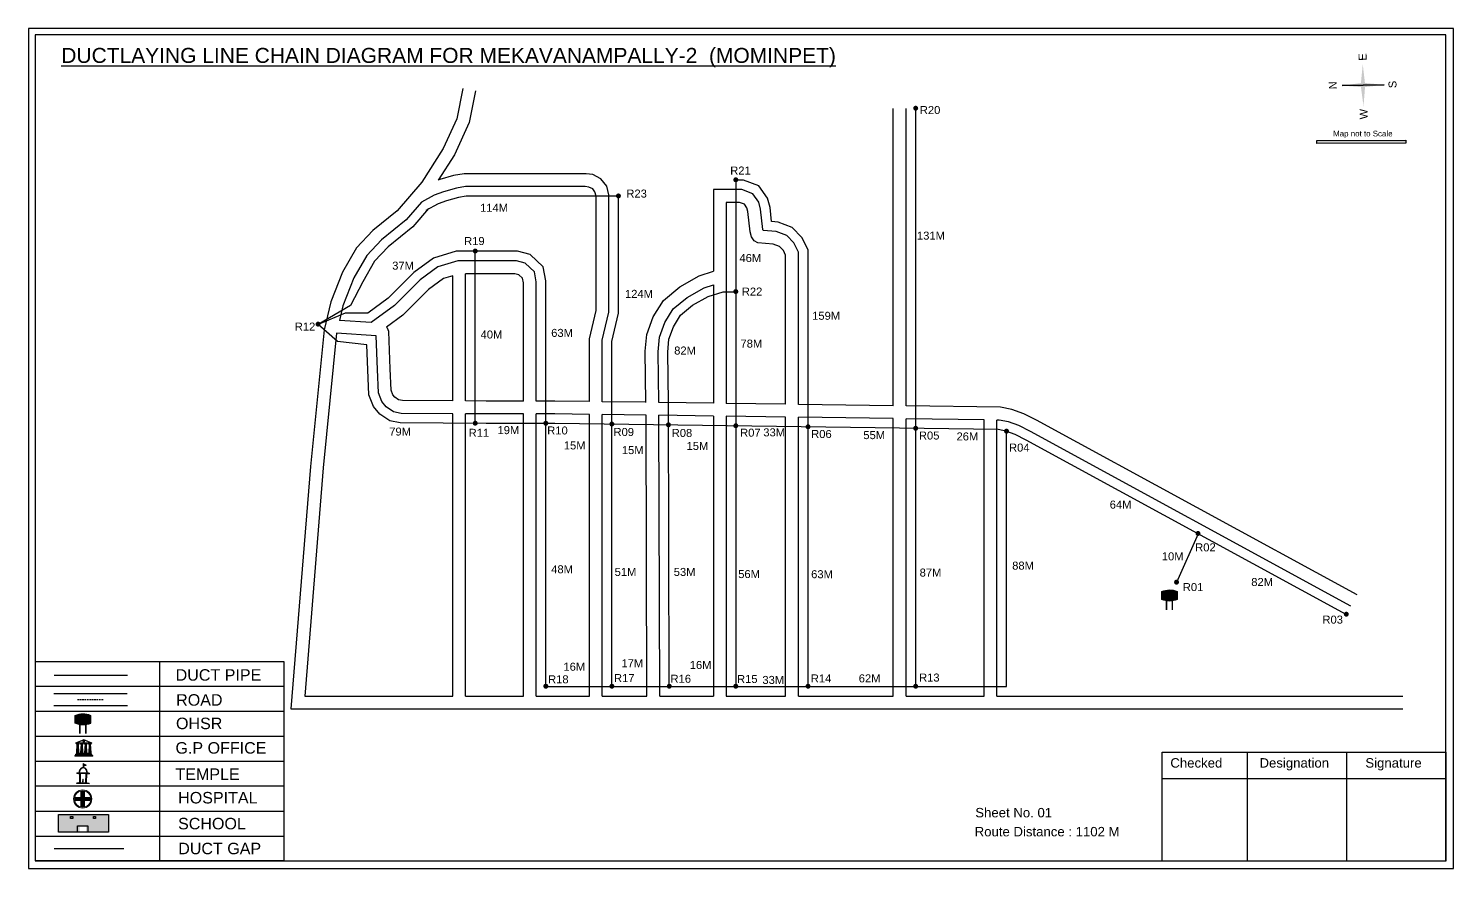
# Model space of a CAD drawing. Header units: inches. Extents: x 1241 to 8862, y 322 to 2472.
# Drawn here: x 2805 to 3695, y 1206 to 1730 of the extents above; entities that cross this region are included whole.
import ezdxf

# ---------------------------------------------------------------- set-up
doc = ezdxf.new("R2010")
doc.units = ezdxf.units.IN
doc.header["$MEASUREMENT"] = 0
doc.linetypes.add('DASHEDX2', pattern=[1.5, 1, -0.5])
for name, color, linetype in [('LANDMARK', 7, 'Continuous'), ('OHT', 7, 'Continuous'), ('pipe', 5, 'Continuous')]:
    doc.layers.add(name, color=color, linetype=linetype)
doc.styles.get("Standard").update_dxf_attribs({"font": 'arial.ttf'})

# ---------------------------------------------------------------- blocks, each defined once
blk = doc.blocks.new('OHT')
at = {"linetype": 'Continuous', "lineweight": 0, "true_color": 0x0ffffc}
blk.add_hatch(color=4, dxfattribs=at).paths.add_polyline_path([(0.012, 1), (0, 1, 0.101323), (-0.4, 0.916), (-0.4, 0.525, 0.194075), (0.399, 0.521), (0.399, 0.921, 0.097877)])
at = {"color": 4, "linetype": 'Continuous', "lineweight": 0, "true_color": 0x0ffffc, "flags": 128}
for points in [[(-0.4, 0.525), (-0.4, 0.916)], [(0.399, 0.521), (0.399, 0.921)]]:
    blk.add_lwpolyline(points, dxfattribs=at)
at = {"color": 4, "linetype": 'Continuous', "lineweight": 0, "true_color": 0x0ffffc, "const_width": 0.075, "flags": 128}
for points in [[(-0.15, 0), (-0.15, 0.475)], [(0.15, 0), (0.15, 0.473)]]:
    blk.add_lwpolyline(points, dxfattribs=at)
at = {"color": 4, "linetype": 'Continuous', "lineweight": 0, "true_color": 0x0ffffc}
for centre, radius, start, end in [((0.006, -0.019), 1.019, 67.31091, 113.47108), ((0.004, 1.513), 1.068, 247.76824, 291.70073)]:
    blk.add_arc(centre, radius, start, end, dxfattribs=at)
blk = doc.blocks.new('Government_Office')
at = {"linetype": 'Continuous', "lineweight": 0, "true_color": 0xff0000}
h = blk.add_hatch(color=1, dxfattribs=at)
h.paths.add_polyline_path([(0.44, 0.72), (0.45, 0.75), (0, 0.93), (-0.45, 0.75), (-0.44, 0.72)])
h.paths.add_polyline_path([(0.355, 0.75), (-0.355, 0.75), (0, 0.9)], flags=16)
h.paths.add_polyline_path([(0, 0.778, -1), (0, 0.872, -1)], flags=0)
h = blk.add_hatch(color=1, dxfattribs=at)
edge = h.paths.add_edge_path()
edge.add_arc((0, 0.825), 0.0467, 90, 270)
edge.add_arc((0, 0.825), 0.0467, 270, 450)
for points in [[(-0.5, 0.05), (0.5, 0.05), (0.5, 0), (-0.5, 0)], [(-0.45, 0.075), (-0.45, 0.12), (0.45, 0.12), (0.45, 0.075)], [(-0.4, 0.14), (-0.4, 0.18), (0.4, 0.18), (0.4, 0.14)]]:
    blk.add_hatch(color=1, dxfattribs=at).paths.add_polyline_path(points)
h = blk.add_hatch(color=1, dxfattribs=at)
edge = h.paths.add_edge_path()
edge.add_line((-0.27, 0.195), (-0.295, 0.675))
edge.add_line((-0.295, 0.675), (-0.29, 0.675))
edge.add_arc((-0.278, 0.688), 0.0176, 225.30401, 441.56588)
edge.add_line((-0.275, 0.705), (-0.395, 0.705))
edge.add_arc((-0.392, 0.688), 0.0176, 98.43412, 314.69599)
edge.add_line((-0.38, 0.675), (-0.375, 0.675))
edge.add_line((-0.375, 0.675), (-0.4, 0.195))
edge.add_line((-0.4, 0.195), (-0.27, 0.195))
h = blk.add_hatch(color=1, dxfattribs=at)
edge = h.paths.add_edge_path()
edge.add_line((-0.047, 0.195), (-0.072, 0.675))
edge.add_line((-0.072, 0.675), (-0.067, 0.675))
edge.add_arc((-0.054, 0.688), 0.0176, 225.30401, 441.56588)
edge.add_line((-0.052, 0.705), (-0.172, 0.705))
edge.add_arc((-0.169, 0.688), 0.0176, 98.43412, 314.69599)
edge.add_line((-0.157, 0.675), (-0.152, 0.675))
edge.add_line((-0.152, 0.675), (-0.177, 0.195))
edge.add_line((-0.177, 0.195), (-0.047, 0.195))
h = blk.add_hatch(color=1, dxfattribs=at)
edge = h.paths.add_edge_path()
edge.add_line((0.177, 0.195), (0.152, 0.675))
edge.add_line((0.152, 0.675), (0.157, 0.675))
edge.add_arc((0.169, 0.688), 0.0176, 225.30401, 441.56588)
edge.add_line((0.172, 0.705), (0.052, 0.705))
edge.add_arc((0.054, 0.688), 0.0176, 98.43412, 314.69599)
edge.add_line((0.067, 0.675), (0.072, 0.675))
edge.add_line((0.072, 0.675), (0.047, 0.195))
edge.add_line((0.047, 0.195), (0.177, 0.195))
h = blk.add_hatch(color=1, dxfattribs=at)
edge = h.paths.add_edge_path()
edge.add_line((0.4, 0.195), (0.375, 0.675))
edge.add_line((0.375, 0.675), (0.38, 0.675))
edge.add_arc((0.392, 0.688), 0.0176, 225.30401, 441.56588)
edge.add_line((0.395, 0.705), (0.275, 0.705))
edge.add_arc((0.278, 0.688), 0.0176, 98.43412, 314.69599)
edge.add_line((0.29, 0.675), (0.295, 0.675))
edge.add_line((0.295, 0.675), (0.27, 0.195))
edge.add_line((0.27, 0.195), (0.4, 0.195))
at = {"color": 1, "linetype": 'Continuous', "lineweight": 0, "true_color": 0xff0000, "flags": 128}
for points in [[(-0.45, 0.75), (-0.44, 0.72), (0.44, 0.72), (0.45, 0.75), (0, 0.93)], [(-0.355, 0.75), (0.355, 0.75), (0, 0.9)], [(-0.5, 0.05), (0.5, 0.05), (0.5, 0), (-0.5, 0)], [(-0.45, 0.075), (-0.45, 0.12), (0.45, 0.12), (0.45, 0.075)], [(-0.4, 0.14), (-0.4, 0.18), (0.4, 0.18), (0.4, 0.14)]]:
    blk.add_lwpolyline(points, close=True, dxfattribs=at)
for points in [[(0, 0.872, 1), (0, 0.778, 1)], [(-0.27, 0.195), (-0.295, 0.675), (-0.29, 0.675, 1.379694), (-0.275, 0.705), (-0.395, 0.705, 1.379694), (-0.38, 0.675), (-0.375, 0.675), (-0.4, 0.195)], [(-0.047, 0.195), (-0.072, 0.675), (-0.067, 0.675, 1.379694), (-0.052, 0.705), (-0.172, 0.705, 1.379694), (-0.157, 0.675), (-0.152, 0.675), (-0.177, 0.195)], [(0.177, 0.195), (0.152, 0.675), (0.157, 0.675, 1.379694), (0.172, 0.705), (0.052, 0.705, 1.379694), (0.067, 0.675), (0.072, 0.675), (0.047, 0.195)], [(0.4, 0.195), (0.375, 0.675), (0.38, 0.675, 1.379694), (0.395, 0.705), (0.275, 0.705, 1.379694), (0.29, 0.675), (0.295, 0.675), (0.27, 0.195)]]:
    blk.add_lwpolyline(points, format="xyb", close=True, dxfattribs=at)
blk = doc.blocks.new('Temple')
at = {"linetype": 'Continuous', "lineweight": 0, "true_color": 0xff0000}
h = blk.add_hatch(color=1, dxfattribs=at)
edge = h.paths.add_edge_path()
edge.add_line((0.175, 0.49), (0.225, 0.49))
edge.add_line((0.225, 0.49), (0.225, 0.497))
edge.add_line((0.225, 0.497), (0.307, 0.497))
edge.add_line((0.307, 0.497), (0.307, 0.533))
edge.add_line((0.307, 0.533), (0.257, 0.533))
edge.add_line((0.257, 0.533), (0.257, 0.54))
edge.add_line((0.257, 0.54), (0.2, 0.54))
edge.add_spline(control_points=[(0.2, 0.54), (0.2, 0.589), (0.19, 0.638), (0.142, 0.743), (0.092, 0.79), (0.027, 0.805), (0.02, 0.806), (0.012, 0.806)], knot_values=[4.712389, 4.712389, 4.712389, 4.712389, 5.278166, 5.278166, 6.117402, 6.117402, 6.223801, 6.223801, 6.223801, 6.223801], degree=3, periodic=0)
edge.add_line((0.012, 0.806), (0.012, 0.79))
edge.add_line((0.012, 0.79), (-0.012, 0.79))
edge.add_line((-0.012, 0.79), (-0.012, 0.806))
edge.add_spline(control_points=[(-0.012, 0.806), (-0.055, 0.802), (-0.096, 0.781), (-0.171, 0.699), (-0.197, 0.628), (-0.2, 0.55), (-0.2, 0.545), (-0.2, 0.54)], knot_values=[6.343965, 6.343965, 6.343965, 6.343965, 6.956638, 6.956638, 7.795874, 7.795874, 7.853982, 7.853982, 7.853982, 7.853982], degree=3, periodic=0)
edge.add_line((-0.2, 0.54), (-0.257, 0.54))
edge.add_line((-0.257, 0.54), (-0.257, 0.533))
edge.add_line((-0.257, 0.533), (-0.307, 0.533))
edge.add_line((-0.307, 0.533), (-0.307, 0.497))
edge.add_line((-0.307, 0.497), (-0.225, 0.497))
edge.add_line((-0.225, 0.497), (-0.225, 0.49))
edge.add_line((-0.225, 0.49), (-0.175, 0.49))
edge.add_line((-0.175, 0.49), (-0.175, 0.07))
edge.add_arc((-0.205, 0.07), 0.03, -90, 0, ccw=False)
edge.add_line((-0.205, 0.04), (-0.257, 0.04))
edge.add_line((-0.257, 0.04), (-0.257, 0.033))
edge.add_line((-0.257, 0.033), (-0.307, 0.033))
edge.add_line((-0.307, 0.033), (-0.307, 0))
edge.add_line((-0.307, 0), (0.307, 0))
edge.add_line((0.307, 0), (0.307, 0.033))
edge.add_line((0.307, 0.033), (0.257, 0.033))
edge.add_line((0.257, 0.033), (0.257, 0.04))
edge.add_line((0.257, 0.04), (0.205, 0.04))
edge.add_arc((0.205, 0.07), 0.03, 180, 270, ccw=False)
edge.add_line((0.175, 0.07), (0.175, 0.49))
h.paths.add_polyline_path([(0.125, 0.07, -0.414214), (0.095, 0.04), (0.05, 0.04), (0.05, 0.033), (-0.05, 0.033), (-0.05, 0.04), (-0.095, 0.04, -0.414214), (-0.125, 0.07), (-0.125, 0.497), (0.125, 0.497)], flags=16)
edge = h.paths.add_edge_path(flags=16)
edge.add_ellipse((0, 0.54), major_axis=(0, 0.242), ratio=0.722808, start_angle=270, end_angle=450, ccw=False)
edge.add_line((0.175, 0.54), (-0.175, 0.54))
h.paths.add_polyline_path([(0.012, 0.23), (0.012, 0.07), (-0.012, 0.07), (-0.012, 0.23)], flags=0)
h = blk.add_hatch(color=1, dxfattribs=at)
edge = h.paths.add_edge_path()
edge.add_line((0.012, 0.857), (0, 0.85))
edge.add_line((0, 0.85), (-0.003, 0.925))
edge.add_line((-0.003, 0.925), (-0.012, 0.925))
edge.add_line((-0.012, 0.925), (-0.012, 0.806))
edge.add_spline(control_points=[(-0.012, 0.806), (-0.004, 0.807), (0.004, 0.807), (0.012, 0.806)], knot_values=[6.223801, 6.223801, 6.223801, 6.223801, 6.343965, 6.343965, 6.343965, 6.343965], degree=3, periodic=0)
edge.add_line((0.012, 0.806), (0.012, 0.857))
h = blk.add_hatch(color=1, dxfattribs=at)
edge = h.paths.add_edge_path()
edge.add_line((0.012, 0.79), (0.012, 0.806))
edge.add_spline(control_points=[(0.012, 0.806), (0.004, 0.807), (-0.004, 0.807), (-0.012, 0.806)], knot_values=[6.223801, 6.223801, 6.223801, 6.223801, 6.343965, 6.343965, 6.343965, 6.343965], degree=3, periodic=0)
edge.add_line((-0.012, 0.806), (-0.012, 0.79))
edge.add_line((-0.012, 0.79), (0.012, 0.79))
at = {"linetype": 'Continuous', "lineweight": 0, "true_color": 0xe66000}
blk.add_hatch(color=32, dxfattribs=at).paths.add_polyline_path([(-0.006, 1), (0.147, 0.931), (0, 0.85)])
at = {"color": 1, "linetype": 'Continuous', "lineweight": 0, "true_color": 0xff0000, "flags": 128}
for points in [[(0.012, 0.925), (-0.012, 0.925), (-0.012, 0.79), (0.012, 0.79)], [(0.012, 0.23), (-0.012, 0.23), (-0.012, 0.07), (0.012, 0.07)]]:
    blk.add_lwpolyline(points, close=True, dxfattribs=at)
at = {"color": 32, "linetype": 'Continuous', "lineweight": 0, "true_color": 0xe66000, "flags": 128}
blk.add_lwpolyline([(-0.006, 1), (0.147, 0.931), (0, 0.85), (-0.006, 1)], dxfattribs=at)
at = {"color": 1, "linetype": 'Continuous', "lineweight": 0, "true_color": 0xff0000, "flags": 128}
blk.add_lwpolyline([(0.2, 0.54), (0.257, 0.54), (0.257, 0.533), (0.307, 0.533), (0.307, 0.497), (0.225, 0.497), (0.225, 0.49), (0.175, 0.49), (0.175, 0.07, 0.414214), (0.205, 0.04), (0.257, 0.04), (0.257, 0.033), (0.307, 0.033), (0.307, 0), (-0.307, 0), (-0.307, 0.033), (-0.257, 0.033), (-0.257, 0.04), (-0.205, 0.04, 0.414214), (-0.175, 0.07), (-0.175, 0.49), (-0.225, 0.49), (-0.225, 0.497), (-0.307, 0.497), (-0.307, 0.533), (-0.257, 0.533), (-0.257, 0.54), (-0.2, 0.54)], format="xyb", dxfattribs=at)
blk.add_lwpolyline([(-0.175, 0.54), (0.175, 0.54)], dxfattribs=at)
blk.add_lwpolyline([(0.125, 0.497), (0.125, 0.07, -0.414214), (0.095, 0.04), (0.05, 0.04), (0.05, 0.033), (-0.05, 0.033), (-0.05, 0.04), (-0.095, 0.04, -0.414214), (-0.125, 0.07), (-0.125, 0.497)], format="xyb", close=True, dxfattribs=at)
at = {"color": 1, "linetype": 'Continuous', "lineweight": 0, "true_color": 0xff0000}
blk.add_ellipse((0, 0.54), major_axis=(0, 0.242), ratio=0.722808, start_param=4.712389, end_param=7.853982, dxfattribs=at)
blk.add_open_spline([(0.2, 0.54), (0.2, 0.589), (0.19, 0.638), (0.142, 0.743), (0.092, 0.79), (-0.023, 0.816), (-0.085, 0.794), (-0.171, 0.699), (-0.197, 0.628), (-0.2, 0.55), (-0.2, 0.545), (-0.2, 0.54)], degree=3, knots=[4.712389, 4.712389, 4.712389, 4.712389, 5.278166, 5.278166, 6.117402, 6.117402, 6.956638, 6.956638, 7.795874, 7.795874, 7.853982, 7.853982, 7.853982, 7.853982], dxfattribs=at)
blk = doc.blocks.new('*U18')
at = {"color": 0, "linetype": 'DASHEDX2', "transparency": 16777216}
blk.add_line((-8.22, 0), (8.01, 0), dxfattribs=at)
blk = doc.blocks.new('Hospital')
at = {"linetype": 'Continuous', "lineweight": 0, "true_color": 0x000000}
h = blk.add_hatch(color=18, dxfattribs=at)
h.paths.add_polyline_path([(-0.5, 0, 1), (0.5, 0, 1)])
h.paths.add_polyline_path([(0.446, 0, -1), (-0.446, 0, -1)], flags=16)
at = {"linetype": 'Continuous', "true_color": 0xff0000}
blk.add_hatch(color=1, dxfattribs=at).paths.add_polyline_path([(-0.394, 0.08), (-0.08, 0.08), (-0.08, 0.394), (0.08, 0.394), (0.08, 0.08), (0.394, 0.08), (0.394, -0.08), (0.08, -0.08), (0.08, -0.394), (-0.08, -0.394), (-0.08, -0.08), (-0.394, -0.08)])
at = {"color": 1, "linetype": 'Continuous', "true_color": 0xff0000, "flags": 128}
blk.add_lwpolyline([(-0.394, 0.08), (-0.08, 0.08), (-0.08, 0.394), (0.08, 0.394), (0.08, 0.08), (0.394, 0.08), (0.394, -0.08), (0.08, -0.08), (0.08, -0.394), (-0.08, -0.394), (-0.08, -0.08), (-0.394, -0.08)], close=True, dxfattribs=at)
at = {"color": 18, "linetype": 'Continuous', "lineweight": 0, "true_color": 0x000000}
for radius in [0.5, 0.446]:
    blk.add_circle((0, 0), radius, dxfattribs=at)

msp = doc.modelspace()

# ---------------------------------------------------------------- hatches: boundary and pattern name
at = {"ltscale": 0.5}
h = msp.add_hatch(color=5, dxfattribs=at)
h.dxf.hatch_style = 1
h.paths.add_polyline_path([(3360.8, 1680.32, 1), (3357.68, 1680.32, 1)])
at = {"true_color": 0x0093dd}
h = msp.add_hatch(color=142, dxfattribs=at)
h.dxf.hatch_style = 1
h.paths.add_polyline_path([(3609.82, 1660.19), (3609.82, 1658.35), (3665.33, 1658.47), (3665.33, 1660.32)])
at = {"ltscale": 0.5}
h = msp.add_hatch(color=5, dxfattribs=at)
h.dxf.hatch_style = 1
h.paths.add_polyline_path([(3248.44, 1635.62, 1), (3245.32, 1635.62, 1)])
h = msp.add_hatch(color=5, dxfattribs=at)
h.dxf.hatch_style = 1
h.paths.add_polyline_path([(3175.12, 1625.54, 1), (3172, 1625.54, 1)])
h = msp.add_hatch(color=5, dxfattribs=at)
h.dxf.hatch_style = 1
h.paths.add_polyline_path([(3085.66, 1591.13, 1), (3082.55, 1591.13, 1)])
h = msp.add_hatch(color=5, dxfattribs=at)
h.dxf.hatch_style = 1
h.paths.add_polyline_path([(3248.44, 1565.83, 1), (3245.32, 1565.83, 1)])
h = msp.add_hatch(color=5, dxfattribs=at)
h.dxf.hatch_style = 1
h.paths.add_polyline_path([(2987.49, 1545.48, 1), (2984.38, 1545.48, 1)])
h = msp.add_hatch(color=5, dxfattribs=at)
h.dxf.hatch_style = 1
h.paths.add_polyline_path([(3085.66, 1483.63, 1), (3082.55, 1483.63, 1)])
h = msp.add_hatch(color=5, dxfattribs=at)
h.dxf.hatch_style = 1
h.paths.add_polyline_path([(3129.77, 1483.6, 1), (3126.65, 1483.6, 1)])
h = msp.add_hatch(color=5, dxfattribs=at)
h.dxf.hatch_style = 1
h.paths.add_polyline_path([(3171.01, 1483.11, 1), (3167.89, 1483.11, 1)])
h = msp.add_hatch(color=5, dxfattribs=at)
h.dxf.hatch_style = 1
h.paths.add_polyline_path([(3206.36, 1482.61, 1), (3203.24, 1482.61, 1)])
h = msp.add_hatch(color=5, dxfattribs=at)
h.dxf.hatch_style = 1
h.paths.add_polyline_path([(3248.44, 1482.03, 1), (3245.32, 1482.03, 1)])
h = msp.add_hatch(color=5, dxfattribs=at)
h.dxf.hatch_style = 1
h.paths.add_polyline_path([(3293.57, 1481.4, 1), (3290.45, 1481.4, 1)])
h = msp.add_hatch(color=5, dxfattribs=at)
h.dxf.hatch_style = 1
h.paths.add_polyline_path([(3360.8, 1480.46, 1), (3357.68, 1480.46, 1)])
h = msp.add_hatch(color=5, dxfattribs=at)
h.dxf.hatch_style = 1
h.paths.add_polyline_path([(3417.55, 1478.64, 1), (3414.43, 1478.64, 1)])
h = msp.add_hatch(color=5, dxfattribs=at)
h.dxf.hatch_style = 1
h.paths.add_polyline_path([(3537.16, 1414.77, 1), (3534.04, 1414.77, 1)])
h = msp.add_hatch(color=5, dxfattribs=at)
h.dxf.hatch_style = 1
h.paths.add_polyline_path([(3523.75, 1384.36, 1), (3520.63, 1384.36, 1)])
h = msp.add_hatch(color=5, dxfattribs=at)
h.dxf.hatch_style = 1
h.paths.add_polyline_path([(3629.79, 1364.36, 1), (3626.68, 1364.36, 1)])
h = msp.add_hatch(color=5, dxfattribs=at)
h.dxf.hatch_style = 1
h.paths.add_polyline_path([(3129.77, 1319.39, 1), (3126.65, 1319.39, 1)])
h = msp.add_hatch(color=5, dxfattribs=at)
h.dxf.hatch_style = 1
h.paths.add_polyline_path([(3171.01, 1319.39, 1), (3167.89, 1319.39, 1)])
h = msp.add_hatch(color=5, dxfattribs=at)
h.dxf.hatch_style = 1
h.paths.add_polyline_path([(3206.88, 1319.39, 1), (3203.76, 1319.39, 1)])
h = msp.add_hatch(color=5, dxfattribs=at)
h.dxf.hatch_style = 1
h.paths.add_polyline_path([(3248.44, 1319.39, 1), (3245.32, 1319.39, 1)])
h = msp.add_hatch(color=5, dxfattribs=at)
h.dxf.hatch_style = 1
h.paths.add_polyline_path([(3293.57, 1319.39, 1), (3290.45, 1319.39, 1)])
h = msp.add_hatch(color=5, dxfattribs=at)
h.dxf.hatch_style = 1
h.paths.add_polyline_path([(3360.8, 1319.39, 1), (3357.68, 1319.39, 1)])
at = {"true_color": 0xc8c92d}
h = msp.add_hatch(color=52, dxfattribs=at)
h.dxf.hatch_style = 1
h.paths.add_polyline_path([(2830.01, 1239.26), (2823.85, 1239.26), (2823.85, 1228.17), (2830.01, 1228.17)])
h.paths.add_polyline_path([(2854.86, 1239.26), (2848.7, 1239.26), (2848.7, 1228.17), (2854.86, 1228.17)])
at = {"true_color": 0x293189}
h = msp.add_hatch(color=177, dxfattribs=at)
h.dxf.hatch_style = 1
h.paths.add_polyline_path([(2848.7, 1239.26), (2830.01, 1239.26), (2830.01, 1228.17), (2837.02, 1228.17), (2837.02, 1231.8), (2840.88, 1231.8), (2840.88, 1228.17), (2848.7, 1228.17)])
h.paths.add_polyline_path([(2832.68, 1236.79), (2831.31, 1236.79), (2831.31, 1238.05), (2832.68, 1238.05)], flags=16)
h.paths.add_polyline_path([(2845.56, 1236.79), (2845.56, 1238.05), (2846.93, 1238.05), (2846.93, 1236.79)], flags=16)

# ---------------------------------------------------------------- linework, layer by layer
for p, q in [((3651.89, 1694.9), (3625.59, 1694.44)), ((3625.59, 1694.44), (3651.89, 1694.9)), ((3651.89, 1694.9), (3625.59, 1694.44)), ((3638.76, 1694.67), (3651.89, 1694.9)), ((2809.17, 1334.7), (2809.17, 1211.48)), ((2886.93, 1334.7), (2886.93, 1210.27)), ((2964.7, 1319.14), (2809.17, 1319.14)), ((2820.82, 1314.85), (2866.71, 1314.85)), ((2964.7, 1303.59), (2809.17, 1303.59)), ((2820.82, 1307.33), (2866.94, 1307.33)), ((2964.7, 1288.04), (2809.17, 1288.04)), ((2964.7, 1272.48), (2809.17, 1272.48)), ((2964.7, 1256.93), (2809.17, 1256.93)), ((2809.17, 1241.38), (2964.7, 1241.38)), ((2809.17, 1225.83), (2964.7, 1225.83)), ((2809.16, 1211.25), (2809.16, 1210.29)), ((2809.17, 1211.48), (2809.17, 1210.27)), ((2964.7, 1210.27), (2809.17, 1210.27))]:
    msp.add_line(p, q)
at = {"color": 1}
msp.add_line((3625.59, 1694.44), (3638.75, 1694.67), dxfattribs=at)
at = {"color": 242, "true_color": 0xcd2027}
for p, q in [((3566.23, 1278.12), (3566.23, 1210.23)), ((3628.43, 1278.12), (3628.43, 1210.23)), ((3513.26, 1261.67), (3690.48, 1261.67))]:
    msp.add_line(p, q, dxfattribs=at)
for points in [[(2805.05, 1730.08), (2805.05, 1205.58), (3695.19, 1205.58), (3695.19, 1730.08)], [(2809.16, 1726.06), (2809.16, 1210.29), (3690.48, 1210.29), (3690.48, 1726.06)], [(2854.93, 1239.26), (2854.93, 1228.17), (2823.85, 1228.17), (2823.85, 1239.26)], [(2832.68, 1238.05), (2832.68, 1236.79), (2831.31, 1236.79), (2831.31, 1238.05)], [(2845.56, 1236.79), (2845.56, 1238.05), (2846.93, 1238.05), (2846.93, 1236.79)]]:
    msp.add_lwpolyline(points, close=True)
for points in [[(3076.33, 1692.7), (3072.67, 1673.77), (3064.07, 1655.12), (3050.7, 1634.23), (3035.33, 1616.3), (3020.16, 1604.05), (3009.85, 1593.11), (3001.14, 1577.95), (2993.81, 1559.36), (2989.66, 1542.01), (2981.15, 1456.54), (2968.95, 1305.24), (3663.49, 1305.24)], [(3084.18, 1691.18), (3080.34, 1671.3), (3071.1, 1651.27), (3060.93, 1635.36)], [(3345.24, 1494.51), (3345.24, 1680.18)], [(3353.24, 1494.4), (3353.24, 1680.18)], [(3163.45, 1497.04), (3163.45, 1535.37), (3167.56, 1552.98), (3167.56, 1626.32), (3166.28, 1631.73), (3162.66, 1636.23), (3157.53, 1638.87), (3153.35, 1639.39), (3077.27, 1639.39), (3070.55, 1638.22), (3061.93, 1635.72), (3060.93, 1635.36)], [(3155.45, 1497.16), (3155.45, 1536.29), (3159.56, 1553.9), (3159.56, 1625.39), (3158.91, 1628.13), (3157.49, 1629.9), (3155.14, 1631.11), (3152.86, 1631.39), (3077.97, 1631.39), (3072.36, 1630.41), (3064.38, 1628.1), (3058.48, 1626), (3050.44, 1621.63)], [(3286.01, 1495.34), (3286.01, 1590.42), (3283.18, 1596.15), (3278.68, 1600.75), (3272, 1603.29), (3263.87, 1604), (3263.71, 1604.64), (3262.37, 1617.3), (3261.22, 1621.55), (3257.45, 1626.92), (3250.64, 1629.48), (3232.88, 1629.48), (3232.88, 1578.47)], [(3050.44, 1621.63), (3040.92, 1610.54), (3025.61, 1598.16), (3016.31, 1588.3), (3008.37, 1574.47), (3001.46, 1556.95), (2999.25, 1547.69)], [(3278.01, 1495.45), (3278.01, 1588.55), (3276.57, 1591.47), (3274.2, 1593.9), (3270.2, 1595.41), (3260.65, 1596.26), (3258.37, 1597.52), (3256.66, 1599.95), (3255.81, 1603.22), (3254.48, 1615.83), (3253.86, 1618.1), (3252.32, 1620.3), (3249.18, 1621.48), (3240.88, 1621.48), (3240.88, 1495.97)], [(3122.21, 1497.45), (3122.21, 1571.93), (3121.03, 1578.18), (3115.33, 1583.6), (3109.78, 1584.99), (3073.15, 1584.99), (3060.72, 1581.23), (3049.67, 1573.1), (3042.29, 1565.75), (3033.61, 1557.11), (3019.02, 1546.42)], [(3070.11, 1575.71), (3064.36, 1573.97), (3054.89, 1567.01), (3047.93, 1560.08), (3038.83, 1551.01), (3028.67, 1543.57)], [(3070.11, 1497.56), (3070.11, 1575.71)], [(3114.21, 1497.45), (3114.21, 1571.18), (3113.65, 1574.16), (3111.35, 1576.35), (3108.79, 1576.99), (3078.11, 1576.99)], [(3078.11, 1497.52), (3078.11, 1576.99)], [(3190.75, 1496.49), (3190.32, 1528.53), (3191.27, 1539.09), (3195.27, 1550.11), (3201.74, 1560.31), (3211.82, 1568.8), (3223.89, 1575.58), (3232.88, 1578.47)], [(3198.75, 1496.55), (3198.32, 1528.22), (3199.14, 1537.33), (3202.49, 1546.56), (3207.84, 1554.98), (3216.4, 1562.2), (3227.1, 1568.21), (3232.88, 1570.07)], [(3232.88, 1570.07), (3232.88, 1496.08)], [(3019.02, 1546.42), (2999.25, 1547.69)], [(3070.11, 1497.56), (3038.76, 1497.75), (3036.26, 1498.31), (3033.94, 1499.79), (3032.71, 1501.3), (3031.54, 1504.26), (3031, 1517.49), (3030.07, 1540.91), (3029.22, 1542.94), (3028.67, 1543.57)], [(2997.48, 1539.79), (2989.12, 1455.83), (2977.62, 1313.24), (3070.11, 1313.24)], [(3070.11, 1489.56), (3037.85, 1489.75), (3033.13, 1490.81), (3028.55, 1493.74), (3025.73, 1497.2), (3023.6, 1502.57), (3023.01, 1517.17), (3022.17, 1538.2), (2997.48, 1539.79)], [(3114.21, 1497.45), (3091.02, 1497.44), (3078.11, 1497.52)], [(3155.45, 1497.16), (3133.92, 1497.46), (3122.21, 1497.45)], [(3190.75, 1496.66), (3163.45, 1497.04)], [(3232.88, 1496.08), (3198.75, 1496.55)], [(3278.01, 1495.45), (3240.88, 1495.97)], [(3070.11, 1313.24), (3070.11, 1489.56)], [(3114.21, 1489.45), (3091, 1489.44), (3078.11, 1489.52)], [(3078.11, 1313.24), (3078.11, 1489.52)], [(3114.21, 1313.24), (3114.21, 1489.45)], [(3155.45, 1489.16), (3133.87, 1489.46), (3122.21, 1489.45)], [(3122.21, 1313.24), (3122.21, 1489.45)], [(3155.45, 1313.24), (3155.45, 1489.16)], [(3190.78, 1488.66), (3163.45, 1489.04)], [(3163.45, 1313.24), (3163.45, 1489.04)], [(3191.34, 1313.22), (3190.78, 1488.66)], [(3232.88, 1488.08), (3198.78, 1488.55)], [(3199.34, 1313.24), (3198.78, 1488.55)], [(3232.88, 1488.08), (3232.88, 1313.24)], [(3278.01, 1487.45), (3240.88, 1487.97)], [(3240.88, 1487.97), (3240.88, 1313.24)], [(3278.01, 1313.24), (3278.01, 1487.45)], [(3345.24, 1494.51), (3286.01, 1495.34)], [(3345.24, 1486.51), (3286.01, 1487.34)], [(3286.01, 1313.24), (3286.01, 1487.34)], [(3634.93, 1376.51), (3434.73, 1485.46), (3426.86, 1489.56), (3419.31, 1492.16), (3412.28, 1493.58), (3353.24, 1494.4)], [(3345.24, 1313.24), (3345.24, 1486.51)], [(3401.99, 1485.72), (3353.24, 1486.4)], [(3353.24, 1313.24), (3353.24, 1486.4)], [(3401.99, 1313.24), (3401.99, 1485.72)], [(3631.1, 1369.48), (3430.97, 1478.4), (3423.69, 1482.19), (3417.2, 1484.42), (3411.42, 1485.59), (3409.99, 1485.61)], [(3409.99, 1313.24), (3409.99, 1485.61)], [(2964.7, 1210.27), (2964.7, 1334.7), (2809.17, 1334.7)], [(3078.11, 1313.24), (3114.21, 1313.24)], [(3122.21, 1313.24), (3155.45, 1313.24)], [(3163.45, 1313.24), (3191.34, 1313.24)], [(3199.34, 1313.24), (3232.88, 1313.24)], [(3240.88, 1313.24), (3278.01, 1313.24)], [(3286.01, 1313.24), (3345.24, 1313.24)], [(3353.24, 1313.24), (3401.99, 1313.24)], [(3409.99, 1313.24), (3663.49, 1313.24)], [(2835.69, 1228.17), (2835.69, 1232.27), (2842.21, 1232.27), (2842.21, 1228.17)]]:
    msp.add_lwpolyline(points)
at = {"color": 142, "true_color": 0x0093dd}
msp.add_lwpolyline([(3665.33, 1658.47), (3609.82, 1658.35), (3609.82, 1660.19), (3665.33, 1660.32), (3665.33, 1658.47)], dxfattribs=at)
at = {"color": 242, "true_color": 0xcd2027}
msp.add_lwpolyline([(3690.48, 1210.23), (3513.26, 1210.23), (3513.26, 1278.12), (3690.48, 1278.12)], close=True, dxfattribs=at)
for points in [[(3640.04, 1694.7), (3637.22, 1694.65), (3638.51, 1707.82)], [(3640.04, 1694.7), (3637.22, 1694.65), (3638.51, 1707.82)], [(3640.04, 1694.7), (3637.22, 1694.65), (3638.97, 1681.52)], [(3640.04, 1694.7), (3637.22, 1694.65), (3638.97, 1681.52)], [(3638.77, 1693.37), (3638.73, 1696.19), (3651.89, 1694.9)], [(3638.77, 1693.37), (3638.73, 1696.19), (3651.89, 1694.9)]]:
    msp.add_solid(points)
at = {"color": 1}
msp.add_solid([(3638.77, 1693.37), (3638.73, 1696.19), (3625.59, 1694.44)], dxfattribs=at)
msp.add_solid([(3638.77, 1693.37), (3638.73, 1696.19), (3625.59, 1694.44)], dxfattribs=at)
at = {"layer": 'OHT', "color": 5}
msp.add_line((2820.99, 1326.23), (2866.88, 1326.23), dxfattribs=at)
at = {"layer": 'OHT', "color": 1}
msp.add_line((2820.99, 1218.05), (2864.59, 1218.05), dxfattribs=at)
at = {"layer": 'pipe'}
msp.add_line((3535.6, 1414.62), (3522.19, 1384.22), dxfattribs=at)
for points in [[(3359.24, 1319.24), (3359.24, 1680.18)], [(3292.01, 1319.24), (3292.01, 1591.82), (3288.14, 1599.67), (3282.04, 1605.9), (3273.35, 1609.19), (3269.22, 1609.55), (3268.29, 1618.41), (3266.73, 1624.14), (3261.29, 1631.88), (3251.73, 1635.48), (3246.88, 1635.48), (3246.88, 1319.24)], [(3169.45, 1319.24), (3169.45, 1534.68), (3173.56, 1552.29), (3173.56, 1625.39), (3078.49, 1625.39), (3073.71, 1624.56), (3066.22, 1622.39), (3060.93, 1620.51), (3053.31, 1616.36)], [(3054.99, 1617.73), (3045.12, 1606.22), (3029.7, 1593.75), (3021.16, 1584.7), (3013.79, 1571.86), (3006.25, 1557.16), (2985.93, 1545.33)], [(3128.21, 1319.24), (3128.21, 1572.49), (3126.56, 1581.19), (3118.32, 1589.04), (3110.52, 1590.99), (3072.26, 1590.99), (3058, 1586.68), (3045.76, 1577.67), (3038.06, 1570.01), (3029.7, 1561.68), (3017.04, 1552.41), (3002.85, 1552.4), (2985.93, 1545.33)], [(3084.11, 1483.48), (3084.11, 1590.99)], [(3205.32, 1319.24), (3204.75, 1496.6), (3204.33, 1527.99), (3205.05, 1536.02), (3207.9, 1543.89), (3212.41, 1550.98), (3219.84, 1557.24), (3229.51, 1562.69), (3238.88, 1565.69), (3246.88, 1565.69)], [(3628.23, 1364.21), (3428.15, 1473.1), (3421.31, 1476.66), (3415.62, 1478.62), (3410.78, 1479.6), (3133.82, 1483.46), (3090.98, 1483.44), (3037.17, 1483.76), (3030.79, 1485.18), (3024.51, 1489.2), (3020.5, 1494.12), (3017.65, 1501.31), (3017.02, 1516.93), (3016.39, 1532.56), (2997.99, 1534.7), (2985.93, 1545.33)], [(3415.99, 1319.24), (3415.99, 1478.49)], [(3128.21, 1319.24), (3415.99, 1319.24)]]:
    msp.add_lwpolyline(points, dxfattribs=at)

# ---------------------------------------------------------------- block references
at = {"linetype": 'DASHEDX2'}
msp.add_blockref('*U18', (2843.82, 1311.09), dxfattribs=at)
at = {"layer": 'LANDMARK'}
for name, p, xscale, yscale, zscale in [('Government_Office', (2839.58, 1275.63), 11.32114773247135, 11.32114773247135, 11.32114773247135), ('Hospital', (2838.9, 1248.97), 11.41772014427468, 11.41772014427468, 11.41772014427468)]:
    msp.add_blockref(name, p, dxfattribs=dict(at, xscale=xscale, yscale=yscale, zscale=zscale))
at = {"layer": 'LANDMARK', "xscale": 12.62452535729322, "yscale": 12.62452535729322, "zscale": 12.62452535729322, "rotation": 358.3713438591284}
msp.add_blockref('Temple', (2839.01, 1258.5), dxfattribs=at)
at = {"layer": 'OHT', "xscale": 12.45189723782068, "yscale": 12.45189723782068, "zscale": 12.45189723782068}
for p in [(3517.74, 1367.06), (2838.99, 1289.73)]:
    msp.add_blockref('OHT', p, dxfattribs=at)

# ---------------------------------------------------------------- texts
at = {"color": 242, "true_color": 0xcd2027}
msp.add_text('%%UDUCTLAYING LINE CHAIN DIAGRAM FOR MEKAVANAMPALLY-2  (MOMINPET)', height=9.375, dxfattribs=at).set_placement((2825.55, 1708.59))
for s, p in [('E', (3640.91, 1709.99)), ('N', (3622.33, 1692.14)), ('S', (3659.61, 1692.88)), ('W', (3641.56, 1673.39))]:
    msp.add_text(s, height=4.95, rotation=91.00631).set_placement(p)
for s, height, p in [('R20', 5, (3361.82, 1676.67)), ('Map not to Scale', 3.5424, (3620, 1662.7)), ('R21', 5, (3243.38, 1638.9)), ('R23', 5, (3178.51, 1624.51)), ('114M', 5, (3087.12, 1615.62)), ('131M', 5, (3360.05, 1598.26)), ('R19', 5, (3077.15, 1594.87)), ('37M', 5, (3032.23, 1579.51)), ('46M', 5, (3249.14, 1584.25)), ('124M', 5, (3177.65, 1561.88)), ('R22', 5, (3250.63, 1563.32)), ('159M', 5, (3294.57, 1548.2)), ('R12', 5, (2971.37, 1541.44)), ('40M', 5, (3087.45, 1536.51)), ('63M', 5, (3131.55, 1537.52)), ('82M', 5, (3208.38, 1526.5)), ('78M', 5, (3249.81, 1530.84)), ('79M', 5, (3030.4, 1475.9)), ('R11', 5, (3080.01, 1475.12)), ('19M', 5, (3098.02, 1476.81)), ('R10', 5, (3129.08, 1476.58)), ('R09', 5, (3170.49, 1475.65)), ('R08', 5, (3206.84, 1475.03)), ('R07', 5, (3249.57, 1475.21)), ('33M', 5, (3264.06, 1475.4)), ('R06', 5, (3293.96, 1474.39)), ('55M', 5, (3326.53, 1473.69)), ('R05', 5, (3361.26, 1473.43)), ('26M', 5, (3384.75, 1472.87)), ('15M', 5, (3139.44, 1467.24)), ('15M', 5, (3175.69, 1464.33)), ('15M', 5, (3216.12, 1466.93)), ('R04', 5, (3417.53, 1465.91)), ('64M', 5, (3480.45, 1430.3)), ('R02', 5, (3533.82, 1403.6)), ('10M', 5, (3512.99, 1397.99)), ('48M', 5, (3131.57, 1389.91)), ('51M', 5, (3171.17, 1388.25)), ('53M', 5, (3208.11, 1388.25)), ('56M', 5, (3248.38, 1386.92)), ('63M', 5, (3293.94, 1386.82)), ('87M', 5, (3361.71, 1387.86)), ('88M', 5, (3419.52, 1392.2)), ('R01', 5, (3526.1, 1378.8)), ('82M', 5, (3568.86, 1381.96)), ('R03', 5, (3613.32, 1358.48)), ('17M', 5, (3175.43, 1331.21)), ('DUCT PIPE', 7.178, (2896.97, 1322.85)), ('16M', 5, (3139.19, 1329.06)), ('R17', 5, (3170.79, 1321.99)), ('R16', 5, (3206.1, 1321.55)), ('16M', 5, (3218.09, 1330.13)), ('R15', 5, (3247.64, 1321.41)), ('R14', 5, (3293.71, 1321.75)), ('62M', 5, (3323.68, 1321.8)), ('R13', 5, (3361.35, 1322.31)), ('R18', 5, (3129.61, 1321.21)), ('33M', 5, (3263.48, 1320.82)), ('ROAD ', 7.178, (2897.28, 1307.24)), ('OHSR', 7.178, (2897.19, 1292.58)), ('G.P OFFICE', 7.178, (2896.86, 1277.29)), ('Checked', 5.886, (3518.33, 1268.58)), ('Designation', 5.886, (3574.03, 1268.58)), ('Signature', 5.886, (3640.13, 1268.58)), ('TEMPLE', 7.178, (2896.85, 1260.87)), ('HOSPITAL', 7.178, (2898.53, 1246.19)), ('SCHOOL', 7.178, (2898.48, 1230.02)), ('Sheet No. 01', 5.886, (3396.47, 1237.51)), ('Route Distance : 1102 M', 5.886, (3396.1, 1225.64)), ('DUCT GAP', 7.178, (2898.58, 1214.47))]:
    msp.add_text(s, height=height).set_placement(p)

doc.saveas('drawing.dxf')
